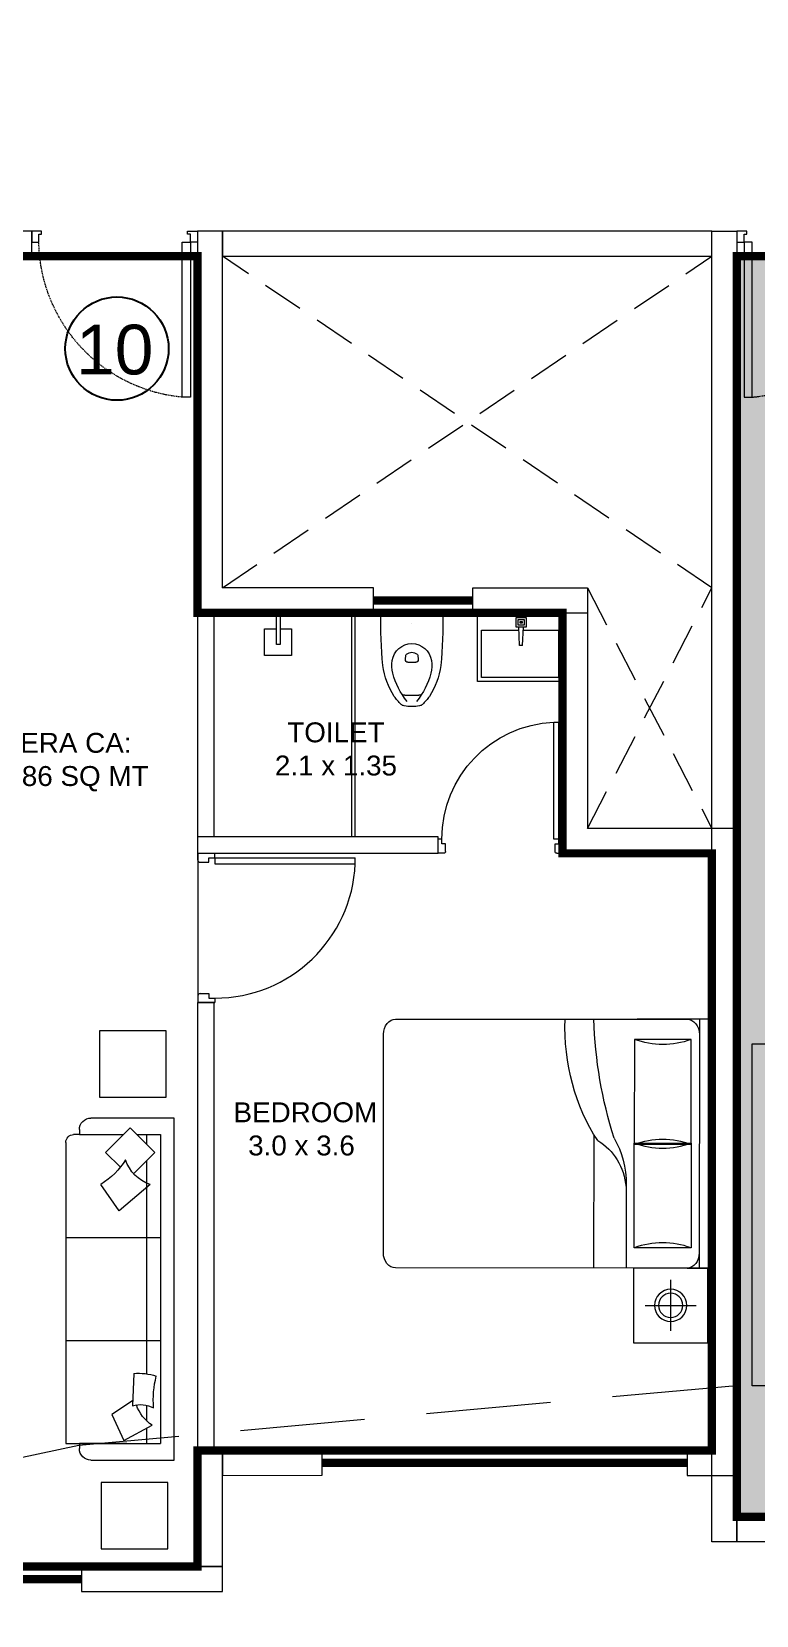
# Model space of a CAD drawing. Header units: inches. Extents: x 27644242 to 29005101, y -955243 to 216979.
# Drawn here: x 28733116 to 28737484, y -356645 to -347098 of the extents above; entities that cross this region are included whole.
import ezdxf

# ---------------------------------------------------------------- set-up
doc = ezdxf.new("R2010")
doc.units = ezdxf.units.IN
doc.header["$MEASUREMENT"] = 0
doc.set_wipeout_variables(frame=1)
for name, pattern in [('01-Xref Col Podium Lvl-1$0$HIDDEN', [0.375, 0.25, -0.125]), ('DASHED', [0.75, 0.5, -0.25]), ('DASHED2', [0.375, 0.25, -0.125]), ('HIDDEN', [0.375, 0.25, -0.125])]:
    doc.linetypes.add(name, pattern=pattern)
doc.layers.get('Defpoints').update_dxf_attribs({"color": 8})
for name, color, linetype, lineweight in [('AHC-A-DUCT', 14, 'HIDDEN', 5), ('DOOR', 4, 'Continuous', 0), ('DOORS', 1, 'Continuous', 9), ('FURN', 250, 'Continuous', 0), ('RVA Site Boundary', 17, 'Continuous', 15), ('WALL', 7, 'Continuous', 20), ('WINDOW', 162, 'Continuous', 13)]:
    doc.layers.add(name, color=color, linetype=linetype, lineweight=lineweight)
doc.layers.add('BHK HATCH', color=8, linetype='Continuous', lineweight=5, transparency=0.85)
doc.layers.add('KPA Stair Line', color=253, linetype='Continuous')
doc.layers.add('text', color=7, linetype='Continuous')
doc.styles.add('AMITS', font='arial.ttf')

# ---------------------------------------------------------------- blocks, each defined once
blk = doc.blocks.new('DOOR_750')
at = {"layer": 'DOOR'}
for points in [[(-70, 50), (-32.5, 50), (-32.5, 750), (-70, 750)], [(-750, 50), (-717.5, 50), (-717.5, 12.5), (-705, 12.5), (-705, 0), (-750, 0)], [(0, 50), (-32.5, 50), (-32.5, 12.5), (-45, 12.5), (-45, 0), (0, 0)]]:
    blk.add_lwpolyline(points, close=True, dxfattribs=at)
at = {"layer": 'DOOR', "linetype": 'DASHED', "ltscale": 10}
blk.add_arc((-2.4, 38), 715.2, 95.4221, 179.04025, dxfattribs=at)
blk = doc.blocks.new('sofasaaaaaaaaaaa')
at = {"color": 0, "linetype": 'ByBlock'}
for p, q in [((-275.4, 791.2), (1540.6, 791.2)), ((298.9, 791.2), (298.9, 220.8)), ((919.7, 791.2), (919.7, 220.8)), ((1540.6, 791.2), (1540.6, 220.8)), ((-352.1, 709.7), (-322, 709.7)), ((-322, 709.7), (-322, 744.7)), ((-322, 709.7), (-322, 443.7)), ((1540.6, 709.7), (1570.7, 709.7)), ((1540.6, 424.5), (1540.6, 709.7)), ((-422, 139.3), (-422, 639.9)), ((137.3, 470.5), (-22.2, 579.5)), ((1640.6, 639.9), (1640.6, 139.3)), ((-214.4, 551.3), (-362.5, 403.1)), ((-125.9, 462.8), (-214.4, 551.3)), ((1283.3, 389.1), (1365.5, 514.1)), ((1365.5, 514.1), (1521.5, 442.3)), ((-362.5, 403.1), (-214.4, 254.9)), ((-214.4, 254.9), (-86.6, 382.7)), ((-22.2, 283.2), (137.3, 470.5)), ((1117.7, 382), (1313.9, 390.4)), ((1521.5, 442.3), (1429.8, 270.3)), ((-322, 362.5), (-322, 220.8)), ((-261.7, 302.3), (-322, 302.3)), ((1120.5, 302.3), (-167, 302.3)), ((1405.4, 302.3), (1309.9, 302.3)), ((1540.6, 302.3), (1446.8, 302.3)), ((-322, 220.8), (1540.6, 220.8)), ((1640.6, 139.3), (-422, 139.3))]:
    blk.add_line(p, q, dxfattribs=at)
for centre, radius, start, end in [((-275.4, 744.7), 46.6, 90, 180), ((-352.1, 639.9), 69.8, 90, 180), ((1570.7, 639.9), 69.8, 0, 90), ((-415.4, 824.5), 463.3, 301.93011, 328.06989), ((-242.2, 211.4), 231.4, 18.07851, 71.92149), ((1464.8, 354.2), 348.2, 175.41548, 198.06974), ((1460, 339.6), 154.7, 160.8325, 209.92347), ((1234.2, 146.5), 231.5, 32.33007, 71.50567), ((1279.8, -337.5), 601.7, 85.59898, 104.04019)]:
    blk.add_arc(centre, radius, start, end, dxfattribs=at)
blk = doc.blocks.new('A$C4D4B4B8A')
at = {"layer": 'BHK HATCH', "ltscale": 500, "true_color": 0xff00ff}
h = blk.add_hatch(color=6, dxfattribs=at)
h.dxf.hatch_style = 1
edge = h.paths.add_edge_path()
edge.add_line((250, 150), (4100, 150))
edge.add_line((4100, 150), (4100, 2400))
edge.add_line((4100, 2400), (4250, 2400))
edge.add_line((4250, 2400), (4250, 2300))
edge.add_line((4250, 2300), (5550.3, 2300))
edge.add_line((5550.3, 2300), (5550.1, 3750))
edge.add_line((5550.1, 3750), (7350, 3750))
edge.add_line((7350, 3750), (7350, 2300))
edge.add_line((7350, 2300), (9750, 2300))
edge.add_line((9750, 2300), (9750, 7747.7))
edge.add_line((9750, 7747.7), (6450, 7747.8))
edge.add_line((6450, 7747.8), (6450, 7750.1))
edge.add_line((6450, 7750.1), (3450, 7750))
edge.add_line((3450, 7750), (3450, 7750))
edge.add_line((3450, 7750), (50, 7750))
edge.add_line((50, 7750), (50, 150))
edge.add_line((50, 150), (1450, 150))
at = {"layer": 'Defpoints', "ltscale": 500}
blk.add_lwpolyline([(250, 150, 50, 50, 0), (4100, 150, 50, 50, 0), (4100, 2400, 50, 50, 0), (4250, 2400, 50, 50, 0), (4250, 2300, 50, 50, 0), (5550.3, 2300, 50, 50, 0), (5550.1, 3750, 50, 50, 0), (7350, 3750, 50, 50, 0), (7350, 2300, 50, 50, 0), (9750, 2300, 50, 50, 0), (9750, 7747.7, 50, 50, 0), (6450, 7747.8, 50, 50, 0), (6450, 7750.1, 50, 50, 0), (3450, 7750, 50, 50, 0), (3450, 7750, 50, 50, 0), (50, 7750, 50, 50, 0), (50, 150, 50, 50, 0), (1450, 150, 50, 50, 0)], format="xyseb", dxfattribs=at)
at = {"layer": 'WALL', "ltscale": 500}
for points in [[(-100, 0), (50, 0), (50, 7900), (-100, 7900)], [(50, 7900), (50, 7750), (500, 7750), (500, 7900)]]:
    blk.add_lwpolyline(points, close=True, dxfattribs=at)
at = {"layer": 'DOOR', "xscale": -1.333333977559269, "yscale": 1.333333977559269, "zscale": 1.333333977559269}
blk.add_blockref('DOOR_750', (50, 0), dxfattribs=at)
at = {"layer": 'FURN', "ltscale": 1000, "xscale": -1, "rotation": 270}
blk.add_blockref('sofasaaaaaaaaaaa', (3.6, 5320.4), dxfattribs=at)
blk = doc.blocks.new('A$C3D5F2F58')
at = {"color": 0, "linetype": 'ByBlock'}
blk.add_wipeout([(187.5, 0), (-187.5, 0), (-185.4, -124.8), (-182.6, -194.2), (-178.7, -263.3), (-175.9, -302), (-169.5, -348.6), (-150.7, -414.8), (-143.6, -432.7), (-131.4, -459.4), (-111.6, -495.4), (-106, -504.2), (-86.3, -529.7), (-71.8, -545.1), (-63.8, -552.7), (-55.8, -558), (-40.6, -562), (-22.7, -564.1), (3.1, -565), (29.6, -563.4), (46.7, -561), (55.8, -558), (74.2, -542.7), (100.9, -511.4), (135.4, -451.2), (158.3, -392.2), (171.2, -340), (178.9, -260.4), (185.1, -136.1), (187.4, -46)], dxfattribs=at)
for p, q in [((-187.5, 0), (187.5, 0)), ((0, -62.5), (0, -62.5)), ((-38.3, -282.4), (-35.8, -255.2)), ((35.8, -255.2), (38.3, -282.4)), ((-24.2, -298), (24.2, -298)), ((-42.5, -496.8), (42.5, -496.8))]:
    blk.add_line(p, q, dxfattribs=at)
at = {"color": 0, "linetype": 'ByBlock', "extrusion": (0, 0, -1)}
for centre, major_axis, ratio, start_param, end_param in [((3903, 5.3), (4087.6, 164.4), 0.940247, 3.100232, 3.182953), ((-3903, 5.4), (-4087.6, 164.4), 0.940247, 3.100232, 3.182953), ((0, -305.1), (84.4, 84.4), 1, 4.07333, 6.922251), ((-24.2, -283.7), (10, 10), 1, 2.356198, 4.018929), ((-27.3, -256), (6.03, 6.03), 1, 4.01894, 4.852375), ((0, -292.3), (-38.2, 38.2), 1, 0.139988, 1.430816), ((24.2, -283.7), (-10, 10), 1, 2.264265, 3.926995), ((27.3, -256), (6.03, 6.03), 1, -0.139979, 0.693472), ((275.8, -257.5), (321.4, 321.4), 1, 3.353441, 3.79389), ((86.9, -319.1), (146.6, 146.6), 1, 3.705861, 4.079165), ((326.3, -245.8), (-323.4, 323.4), 1, 4.816657, 5.23508), ((-326.3, -245.8), (-323.4, 323.4), 1, 2.618909, 3.037332), ((-275.8, -257.5), (-321.4, 321.4), 1, 2.489302, 2.929752), ((-86.9, -319.1), (-146.6, 146.6), 1, 2.204028, 2.577331), ((119.3, -350.5), (192.8, 192.8), 1, 3.092098, 3.328462), ((-40.9, -527.4), (24.1, 24.1), 1, 2.528301, 3.092099), ((-42.5, -474.1), (16.1, 16.1), 1, 2.356198, 3.387836), ((0, -292.3), (-192.8, 192.8), 1, 3.75489, 4.099099), ((42.5, -474.1), (16.1, 16.1), 1, 1.324559, 2.356198), ((40.9, -527.4), (24.1, 24.1), 1, 1.620298, 2.184095), ((-119.3, -350.5), (192.8, 192.8), 1, 1.383935, 1.620298)]:
    blk.add_ellipse(centre, major_axis=major_axis, ratio=ratio, start_param=start_param, end_param=end_param, dxfattribs=at)
blk = doc.blocks.new('A$C3E645E75')
at = {"extrusion": (0, 0, -1), "zscale": -0.9999999999999998, "rotation": 179.9999999999989}
blk.add_blockref('A$C3D5F2F58', (0, 0), dxfattribs=at)
blk = doc.blocks.new('A$C3C731254-flat-1')
at = {"layer": 'FURN'}
for p, q in [((-77430.4, -2820), (-77430.7, -2801.7)), ((-77430.4, -2801.7), (-77317.9, -2797)), ((-77430.4, -2820), (-77317.9, -2824.7))]:
    blk.add_line(p, q, dxfattribs=at)
for points in [[(-77233.3, -3060.6), (-77647.7, -3060.6), (-77647.7, -2547.5), (-77233.3, -2547.5)], [(-77262.7, -2843), (-77262.7, -2778.3), (-77317.9, -2778.3), (-77317.9, -2843)], [(-77275, -2830.8), (-77275, -2790.5), (-77305.7, -2790.5), (-77305.7, -2830.8)], [(-77287.2, -2818.6), (-77287.2, -2802.7), (-77293.4, -2802.7), (-77293.4, -2818.6)]]:
    blk.add_lwpolyline(points, close=True, dxfattribs=at)
blk.add_lwpolyline([(-77338.5, -2823.8), (-77338.5, -3036.2), (-77623.2, -3036.2), (-77623.2, -2571.9), (-77338.5, -2571.9), (-77338.5, -2797.8)], dxfattribs=at)
blk = doc.blocks.new('A$C3A956F37-flat-1')
at = {"layer": 'FURN'}
blk.add_line((-168.3, 90.2), (0, 90.2), dxfattribs=at)
for points in [[(-97.1, 66.7), (-97.1, 0), (-258.5, 0), (-258.5, 161.4), (-97.1, 161.4), (-97.1, 90.2)], [(0, 67.1), (-191.4, 67.1), (-191.4, 90.2), (-168.3, 90.2)]]:
    blk.add_lwpolyline(points, dxfattribs=at)
blk = doc.blocks.new('A$C6E20521E-flat-1-flatten-1')
at = {"layer": 'DOORS', "color": 251}
for p, q in [((-63, 103.5), (-63, 948.9)), ((-63, 948.9), (-27, 948.9)), ((-27, 103.5), (-27, 948.9)), ((-900, 0), (-900, 103.5)), ((-873, 103.5), (-900, 103.5)), ((-873, 67.5), (-873, 103.5)), ((-27, 103.5), (-63, 103.5)), ((-27, 103.5), (0, 103.5)), ((-27, 67.5), (-27, 103.5)), ((0, 0), (0, 103.5)), ((0, 0), (-900, 0)), ((-846, 67.5), (-873, 67.5)), ((-846, 13.5), (-846, 67.5)), ((-54, 13.5), (-54, 67.5)), ((-54, 67.5), (-27, 67.5)), ((-859.5, 0), (-900, 0)), ((-40.5, 0), (0, 0))]:
    blk.add_line(p, q, dxfattribs=at)
at = {"layer": 'DOORS', "color": 251, "extrusion": (0, 0, -1)}
for centre, major_axis, start_param, end_param in [((-27, 103.5), (-729.3, -428.8), 0.531535, 2.059765), ((-859.5, 13.5), (-11.7, -6.7), 3.665191, 5.235988), ((-40.5, 13.5), (-11.7, -6.7), 5.235988, 6.806784)]:
    blk.add_ellipse(centre, major_axis=major_axis, ratio=1, start_param=start_param, end_param=end_param, dxfattribs=at)
blk = doc.blocks.new('A$C700F438C')
at = {"layer": 'FURN', "color": 8, "extrusion": (-6.65399e-08, 5.27913e-08, 1)}
for p, q in [((0.0734, 1.5, 0), (1.8303, 1.5001, 0)), ((1.98, 1.5001, 0), (1.53, 1.5001, 0)), ((1.98, 1.5001, 0), (1.53, 1.5001, 0)), ((1.98, 1.5001, 0), (1.53, 1.5001, 0)), ((1.9038, 1.5001, 0), (1.9039, 0.0001, 0)), ((0.0001, 0.0914, 0), (0, 1.4086, 0)), ((1.8548, 1.3782, 0), (1.5121, 1.3782, 0)), ((1.5121, 1.3782, 0), (1.5121, 0.7466, 0)), ((1.8548, 0.7466, 0), (1.8548, 1.3782, 0)), ((1.2673, 0.799, 0), (1.2673, 0.0001, 0)), ((1.5121, 0.122, 0), (1.5121, 0.7536, 0)), ((1.5121, 0.7536, 0), (1.8548, 0.7536, 0)), ((1.5121, 0.7466, 0), (1.8548, 0.7466, 0)), ((1.8548, 0.7536, 0), (1.8549, 0.122, 0)), ((1.4632, 0.503, 0), (1.4632, 0.0001, 0)), ((1.8549, 0.122, 0), (1.5121, 0.122, 0)), ((1.8304, 0.0001, 0), (0.0735, 0, 0)), ((1.9039, 0.0001, 0), (1.9801, 0.0001, 0))]:
    blk.add_line(p, q, dxfattribs=at)
at = {"layer": 'FURN', "linetype": 'Continuous', "lineweight": 0, "extrusion": (-6.65399e-08, 5.27913e-08, 1)}
blk.add_line((1.8304, 0.0001, 0), (1.9174, 0.0001, 0), dxfattribs=at)
at = {"layer": 'FURN', "color": 8, "extrusion": (6.65399e-08, -5.27913e-08, -1)}
for centre, major_axis, ratio, start_param, end_param in [((0.0735, 1.4086, 0), (0, -0.0914, 0), 0.803207, 1.570796, 3.141593), ((1.9589, 1.4544, 0), (0, -1.0771, 0), 0.803207, 0.880587, 1.613256), ((3.067, 1.6025, 0), (0.0001, -2.243, 0), 0.803207, 1.197175, 1.525138), ((1.8304, 1.4087, 0), (0, -0.0914, 0), 0.803207, 3.141593, 4.712389), ((1.6834, 2.1097, 0), (0, -0.762, 0), 0.803207, -0.283794, 0.283794), ((0.6693, 0.0845, 0), (-0.7051, -0.6147, 0), 0.604617, 2.952061, 3.536756), ((-0.0315, 0.1903, 0), (-1.467, -0.4936, 0), 0.581007, 3.019706, 3.343381), ((1.6835, 0.0151, 0), (0, -0.762, 0), 0.803207, 2.857799, 3.425387), ((0.0735, 0.0914, 0), (0, -0.0914, 0), 0.803207, 0, 1.570796), ((1.8304, 0.0915, 0), (0, -0.0914, 0), 0.803207, -1.570796, 0)]:
    blk.add_ellipse(centre, major_axis=major_axis, ratio=ratio, start_param=start_param, end_param=end_param, dxfattribs=at)
at = {"layer": 'FURN', "color": 8, "extrusion": (-6.65399e-08, 5.27913e-08, 1)}
for centre, start_param, end_param in [((1.6835, 1.4851, 0), -0.283794, 0.283794), ((1.6835, -0.6096, 0), 2.857799, 3.425387)]:
    blk.add_ellipse(centre, major_axis=(0, -0.762, 0), ratio=0.803207, start_param=start_param, end_param=end_param, dxfattribs=at)
blk = doc.blocks.new('BEDROOM')
at = {"layer": 'FURN', "linetype": 'Continuous', "extrusion": (-5.00305e-08, -8.66553e-08, 1)}
for p, q in [((1066.1, 501.3, 0), (1066.1, 192.6, 0)), ((911.7, 347, 0), (1220.4, 347, 0))]:
    blk.add_line(p, q, dxfattribs=at)
at = {"layer": 'FURN', "ltscale": 500}
blk.add_line((1314.6, 122.1, 0), (1315.2, -1377.9, 0), dxfattribs=at)
at = {"layer": 'FURN', "ltscale": 0.05, "extrusion": (-5.00305e-08, -8.66553e-08, 1), "elevation": 0}
blk.add_lwpolyline([(1291.1, 122), (841.1, 122), (841.1, 572), (1291.1, 572)], close=True, dxfattribs=at)
at = {"layer": 'FURN', "linetype": 'Continuous', "extrusion": (-5.00305e-08, -8.66553e-08, 1)}
for radius in [97, 72.8]:
    blk.add_circle((1066.1, 347, 0), radius, dxfattribs=at)
at = {"layer": 'FURN', "extrusion": (-3.01072e-07, 1.30707e-07, 1), "xscale": -1000.000000000015, "yscale": 1000.000000000015, "zscale": 1000.000000000007, "rotation": 180.0236273616612}
blk.add_blockref('A$C700F438C', (-665.5, 121.4, 0), dxfattribs=at)
blk = doc.blocks.new('A$C65A37FE3-flat-1-flatten-1')
at = {"layer": 'DOOR', "color": 252, "true_color": 0x939598}
for p, q in [((33.8, 0), (0, 0)), ((0, 0), (0, -86.3)), ((22.5, -86.3), (0, -86.3)), ((45, -56.3), (22.5, -56.3)), ((22.5, -56.3), (22.5, -86.3)), ((22.5, -86.3), (52.5, -86.3)), ((22.5, -86.3), (22.5, -791)), ((45, -11.3), (45, -56.3)), ((52.5, -86.3), (52.5, -791)), ((705.2, -11.3), (705.2, -56.3)), ((705.2, -56.3), (727.7, -56.3)), ((716.5, 0), (750.2, 0)), ((727.7, -56.3), (727.7, -86.3)), ((727.7, -86.3), (750.2, -86.3)), ((750.2, 0), (750.2, -86.3)), ((52.5, -791), (22.5, -791))]:
    blk.add_line(p, q, dxfattribs=at)
at = {"layer": 'DOOR', "color": 252, "extrusion": (0, 0, -1)}
for centre, major_axis, start_param, end_param in [((33.8, -11.3), (-9.71, -5.68), 2.09983, 3.670626), ((22.5, -86.3), (-610.7, -352.6), 3.665191, 5.193422), ((716.5, -11.3), (-9.71, -5.68), 0.529033, 2.09983)]:
    blk.add_ellipse(centre, major_axis=major_axis, ratio=1, start_param=start_param, end_param=end_param, dxfattribs=at)
blk = doc.blocks.new('ddd')
at = {"layer": 'FURN', "ltscale": 500}
for p, q in [((6049.8, 2899.6, 0), (6049.8, 4249.7, 0)), ((6069.8, 2899.6, 0), (6069.8, 4249.7, 0))]:
    blk.add_line(p, q, dxfattribs=at)
at = {"layer": 'FURN', "ltscale": 500, "elevation": 0}
for points in [[(4929.8, 1330), (4929.8, 1730), (4529.8, 1730), (4529.8, 1330)], [(4939.8, -1392.4), (4939.8, -992.4), (4539.8, -992.4), (4539.8, -1392.4)]]:
    blk.add_lwpolyline(points, close=True, dxfattribs=at)
at = {"layer": 'WALL', "ltscale": 500}
for p, q in [((6179.7, 4399.6, 0), (5270.1, 4399.6, 0)), ((6779.7, 4249.6, 0), (6779.7, 4399.6, 0)), ((6779.7, 4399.6, 0), (7469.8, 4399.6, 0)), ((7469.8, 4399.6, 0), (7469.8, 2949.4, 0)), ((6779.7, 4249.6, 0), (7469.8, 4249.6, 0)), ((7319.8, 4249.6, 0), (7319.8, 2799.6, 0)), ((8370.1, 2949.4, 0), (7469.8, 2949.4, 0)), ((8370.1, -950.4, 0), (8370.1, 2949.4, 0)), ((8220.1, 2799.6, 0), (7319.8, 2799.6, 0)), ((8220.4, -800.4, 0), (8220.1, 2799.6, 0)), ((8370.1, 2799.6, 0), (8370.1, 2799.6, 0)), ((8370.1, -700.4, 0), (8370.2, -700.4, 0)), ((8070.1, -800.4, 0), (8220.4, -800.4, 0)), ((8070.1, -800.4, 0), (8070.2, -950.4, 0)), ((8070.2, -950.4, 0), (8370.1, -950.4, 0))]:
    blk.add_line(p, q, dxfattribs=at)
at = {"layer": 'WALL', "ltscale": 500, "elevation": 0}
blk.add_lwpolyline([(4120.1, 6549.6), (919.9, 6549.6), (919.9, 6399.6), (4120.1, 6399.6)], close=True, dxfattribs=at)
at = {"layer": 'WALL', "color": 7, "ltscale": 500, "elevation": 0}
for points in [[(5270.1, 4399.6), (5270.1, 6549.6), (5120.1, 6549.6), (5120.1, 2799.6)], [(5220.1, 2899.6), (5220.1, 4249.6)], [(5120.1, 1899.6), (5120.1, -800.4), (5220.1, -800.4), (5220.1, 1899.6), (5119.7, 1899.6)]]:
    blk.add_lwpolyline(points, dxfattribs=at)
at = {"layer": 'WALL', "ltscale": 500, "elevation": 0}
blk.add_lwpolyline([(5120.1, 2799.6), (6569.6, 2799.6), (6569.6, 2899.6), (5120.1, 2899.6)], dxfattribs=at)
at = {"layer": 'WALL', "color": 7, "ltscale": 500, "elevation": 0}
for points in [[(5120.1, -1500.4), (5270.1, -1500.3), (5270.4, -800.4), (5120.4, -800.4)], [(5870.2, -950.1), (5870.1, -800.1), (5270.4, -800.4), (5270.4, -950.4)], [(5270.1, -1650.3), (5270, -1500.3), (4420.1, -1500.3), (4420.1, -1650.3)]]:
    blk.add_lwpolyline(points, close=True, dxfattribs=at)
at = {"layer": 'WINDOW', "ltscale": 500, "const_width": 50, "elevation": 0}
for points in [[(6179.7, 4324.6), (6779.7, 4324.6)], [(5870.2, -875.1), (8070.2, -874.5)], [(2070.1, -1575.3), (4420.1, -1575.3)]]:
    blk.add_lwpolyline(points, dxfattribs=at)
at = {"rotation": 89.99999999999125}
for name, p in [('A$C3A956F37-flat-1', (5685.8, 4249.7, 0)), ('A$C3C731254-flat-1', (4259.2, 81482.9, 0))]:
    blk.add_blockref(name, p, dxfattribs=at)
at = {"layer": 'DOOR', "xscale": -1.333333977559269, "yscale": 1.333333977559269, "zscale": 1.333333977559269, "rotation": 180}
blk.add_blockref('DOOR_750', (5120.1, 6549.6, 0), dxfattribs=at)
at = {"layer": 'FURN', "extrusion": (0, 0, -1), "zscale": -1, "rotation": 179.9997802697438}
blk.add_blockref('A$C3E645E75', (-6411.4, 4249.6, 0), dxfattribs=at)
at = {"layer": 'FURN', "ltscale": 500, "xscale": -1, "rotation": 180}
blk.add_blockref('BEDROOM', (6905.4, 421.4, 0), dxfattribs=at)
at = {"layer": 'FURN', "ltscale": 1000, "xscale": -1, "rotation": 89.99999999999994}
blk.add_blockref('sofasaaaaaaaaaaa', (5117.3, 781.8, 0), dxfattribs=at)
at = {"layer": 'WALL', "ltscale": 500, "rotation": 180}
blk.add_blockref('A$C65A37FE3-flat-1-flatten-1', (7319.8, 2799.6, 0), dxfattribs=at)
at = {"layer": 'WALL', "ltscale": 500, "xscale": -1, "rotation": 269.9999999999992}
blk.add_blockref('A$C6E20521E-flat-1-flatten-1', (5121.4, 2799.6, 0), dxfattribs=at)
at = {"layer": 'text', "ltscale": 100, "char_height": 120, "width": 1715.235, "style": 'AMITS'}
for s, insert, attachment_point in [('\\pxqc;TOILET\\P2.1 x 1.35', (6811.6, 3588.9, 0), 3), ('\\pxqc;RERA CA: \\P75.86 SQ MT', (3468.5, 3172.6, 0), 7), ('\\pxqc; BEDROOM\\P3.0 x 3.6', (6604, 1298.4, 0), 3)]:
    blk.add_mtext(s, dxfattribs=dict(at, insert=insert, attachment_point=attachment_point))
at = {"layer": 'Defpoints', "ltscale": 500, "elevation": 0}
blk.add_lwpolyline([(1119.9, 6399.6, 50, 50, 0), (1119.9, 4149.6, 50, 50, 0), (969.9, 4149.6, 50, 50, 0), (969.9, 4249.6, 50, 50, 0), (-678.6, 4249.6, 50, 50, 0), (-678.6, 2799.6, 50, 50, 0), (-2578.4, 2799.6, 50, 50, 0), (-2578.4, 4249.6, 50, 50, 0), (-4978.8, 4249.6, 50, 50, 0), (-4978.4, -800.2, 50, 50, 0), (-1578.6, -800.2, 50, 50, 0), (-1578.6, -1500.5, 50, 50, 0), (1070.1, -1500.2, 50, 50, 0), (1070.1, -1500.3, 50, 50, 0), (5120.3, -1500.5, 50, 50, 0), (5120.3, -800.3, 50, 50, 0), (8220.3, -800.4, 50, 50, 0), (8220.3, 2799.5, 50, 50, 0), (7319.8, 2799.6, 50, 50, 0), (7319.8, 4249.6, 50, 50, 0), (5120.1, 4249.6, 50, 50, 0), (5120.1, 6399.6, 50, 50, 0), (1119.9, 6399.6, 50, 50, 0)], format="xyseb", dxfattribs=at)
at = {"layer": 'WALL', "ltscale": 500}
for q in [(6179.7, 4399.6, 0), (5120.1, 4249.6, 0)]:
    blk.add_line((6179.7, 4249.6, 0), q, dxfattribs=at)

msp = doc.modelspace()

# ---------------------------------------------------------------- linework, layer by layer
at = {"layer": 'WALL', "ltscale": 500}
msp.add_lwpolyline([(28734266.1, -348451.6), (28737216.2, -348451.6), (28737216.2, -348301.7), (28734266.1, -348301.7)], close=True, dxfattribs=at)

# ---------------------------------------------------------------- next in the draw order: block references
at = {"color": 2, "ltscale": 500, "xscale": -1, "rotation": 180}
msp.add_blockref('A$C4D4B4B8A', (28737316.1, -348301.7), dxfattribs=at)

# ---------------------------------------------------------------- next in the draw order: block references
at = {"layer": 'KPA Stair Line', "ltscale": 500}
msp.add_blockref('ddd', (28728995.9, -354851.3, 0), dxfattribs=at)

# ---------------------------------------------------------------- next in the draw order: linework, layer by layer
at = {"layer": 'AHC-A-DUCT', "linetype": 'DASHED2', "ltscale": 1000}
for p, q in [((28734266.1, -350451.7), (28737216.2, -348451.6)), ((28737216.1, -350451.7), (28734266.1, -348451.6)), ((28736465.7, -351902), (28737216.1, -350451.7)), ((28736465.7, -350451.7), (28737216.1, -351902))]:
    msp.add_line(p, q, dxfattribs=at)
at = {"layer": 'RVA Site Boundary', "linetype": '01-Xref Col Podium Lvl-1$0$HIDDEN', "ltscale": 3000}
msp.add_lwpolyline([(28749146.1, -354436.3), (28741844.7, -354853.2), (28733400.5, -355621.8), (28732684.5, -355773.7), (28731940.1, -355950.2), (28712889.4, -360962.2), (28711197.7, -361442.5), (28711066.7, -361479.4), (28710744.1, -361554.5), (28707606.6, -354288), (28700145.1, -337167.6), (28699705.3, -336173.5), (28714627.6, -336025.6), (28721176.3, -336084.5), (28728670, -336062.4), (28742980.7, -336067.7), (28767228.6, -336086.7)], dxfattribs=at)
at = {"layer": 'text', "color": 1, "ltscale": 500}
msp.add_circle((28733630.2, -349009.3), 311.4, dxfattribs=at)

# ---------------------------------------------------------------- next in the draw order: texts
at = {"layer": 'text', "color": 1, "ltscale": 100, "insert": (28733244.2, -348864.8), "char_height": 300, "width": 744.906, "attachment_point": 1, "style": 'AMITS'}
msp.add_mtext('\\pxqc;10', dxfattribs=at)

doc.saveas('drawing.dxf')
